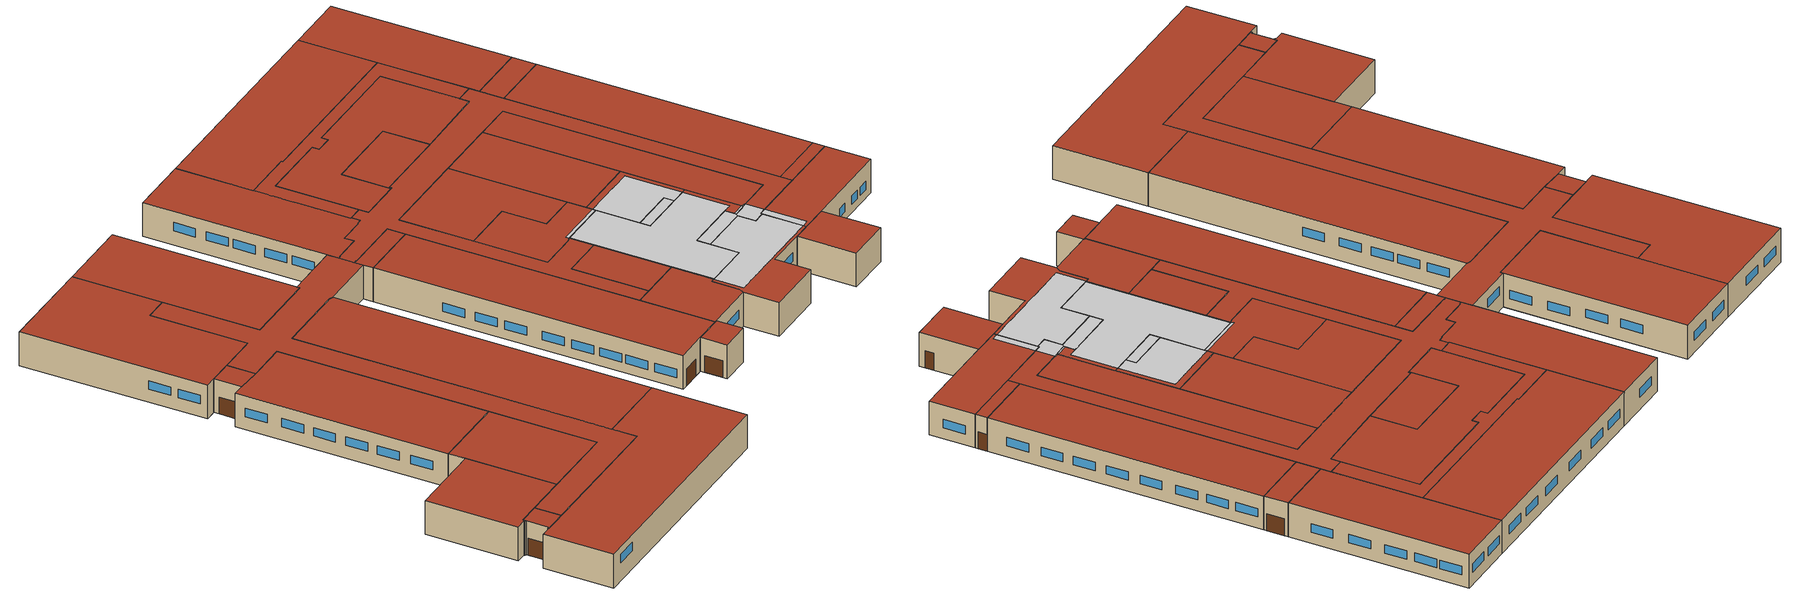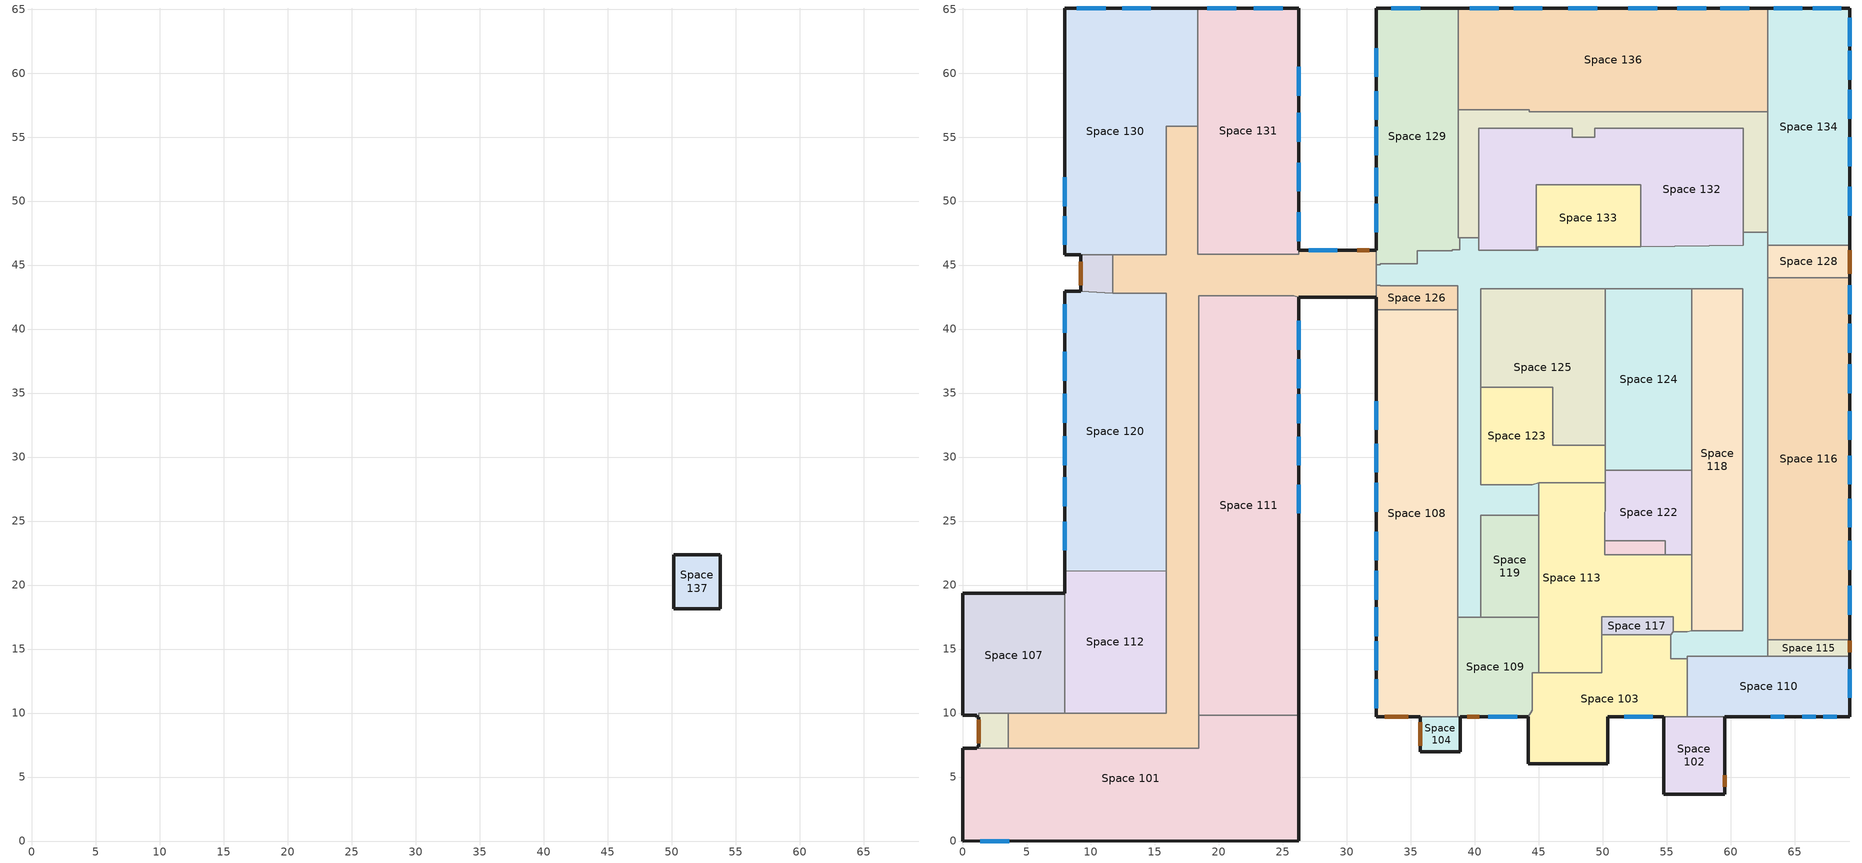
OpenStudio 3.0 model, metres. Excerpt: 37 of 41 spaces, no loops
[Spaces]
Space 137
 floor ground: 53.8,22.38 53.8,18.16 50.17,18.16 50.17,22.38 z0
 wall ground: 50.17,22.38 50.17,18.16 53.8,18.16 53.8,22.38 50.17,22.38 z0:3.66
Space 101
 floor ground: 26.26,9.81 26.26,0 0,0 0,7.23 18.45,7.23 18.45,9.81 z3.66
 wall outside: 1.1,7.23 0,7.23 0,0 26.26,0 26.26,9.81 z3.66:7.32
 wall to Space 105: 3.55,7.23 1.1,7.23 z3.66:7.32
 wall to Space 106: 18.45,9.81 18.45,7.23 3.55,7.23 z3.66:7.32
 wall to Space 111: 26.26,9.81 18.45,9.81 z3.66:7.32
 window: 1.38,0 3.63,0 z5.6:6.51
 roof outside: 26.26,0 26.26,9.81 18.45,9.81 18.45,7.23 0,7.23 0,0 z7.32
Space 102
 floor ground: 59.53,9.72 59.53,3.64 54.79,3.64 54.79,9.72 z3.66
 wall outside: 54.79,9.72 54.79,3.64 59.53,3.64 59.53,9.72 z3.66:7.32
 wall to Space 103: 56.62,9.72 54.79,9.72 z3.66:7.32
 wall to Space 110: 59.53,9.72 56.62,9.72 z3.66:7.32
 door: 59.53,4.22 59.53,5.13 z3.66:5.49
 roof outside: 59.53,3.64 59.53,9.72 54.79,9.72 54.79,3.64 z7.32
Space 103
 floor ground: 55.34,16.12 55.34,14.25 56.62,14.25 56.62,9.72 50.42,9.72 50.42,6.05 44.21,6.05 44.21,9.72 44.51,10.21 44.51,13.15 49.94,13.15 49.94,16.12 z3.66
 wall outside: 44.21,9.72 44.21,6.05 50.42,6.05 50.42,9.72 54.79,9.72 z3.66:7.32
 wall to Space 109: 45.01,13.15 44.51,13.15 44.51,10.21 44.21,9.72 z3.66:7.32
 wall to Space 113: 49.94,16.12 49.94,13.15 45.01,13.15 z3.66:7.32
 wall to Space 117: 55.34,16.12 49.94,16.12 z3.66:7.32
 wall to Space 114: 56.62,14.25 55.34,14.25 55.34,16.12 z3.66:7.32
 wall to Space 110: 56.62,9.72 56.62,14.25 z3.66:7.32
 window: 51.68,9.72 53.93,9.72 z5.1:6.02
 ceiling adiabatic (000_Interior Wall): 44.93,10.08 56.62,10.08 56.62,14.25 55.34,14.25 55.34,16.12 49.94,16.12 49.94,13.15 44.93,13.15 z7.32
 roof outside: 44.21,6.05 50.42,6.05 50.42,9.72 56.62,9.72 56.62,10.08 44.93,10.08 44.93,13.15 44.51,13.15 44.51,10.21 44.21,9.72 z7.32
Space 104
 floor ground: 38.88,9.72 38.88,6.97 35.74,6.97 35.74,9.72 z3.66
 wall outside: 35.74,9.72 35.74,6.97 38.88,6.97 38.88,9.72 z3.66:7.32
 wall to Space 108: 38.68,9.72 35.74,9.72 z3.66:7.32
 wall to Space 109: 38.88,9.72 38.68,9.72 z3.66:7.32
 door: 35.74,9.28 35.74,7.45 z3.66:5.49
 roof outside: 38.88,6.97 38.88,9.72 35.74,9.72 35.74,6.97 z7.32
Space 105
 floor ground: 3.55,10 3.55,7.23 1.1,7.23 1.1,7.38 1.25,7.38 1.25,10 z3.66
 wall outside: 1.25,9.66 1.25,7.38 1.1,7.38 1.1,7.23 z3.66:7.32
 wall to Space 107: 3.55,10 1.25,10 1.25,9.66 z3.66:7.32
 wall to Space 106: 3.55,7.23 3.55,10 z3.66:7.32
 door: 1.25,9.46 1.25,7.63 z3.66:5.49
 roof outside: 3.55,7.23 3.55,10 1.25,10 1.25,7.38 1.1,7.38 1.1,7.23 z7.32
Space 106
 floor ground: 15.9,55.85 18.38,55.85 18.38,45.86 26.26,45.86 26.26,46.18 32.31,46.18 32.31,42.5 26.26,42.5 25.87,42.62 18.45,42.62 18.45,7.23 3.55,7.23 3.55,10 15.9,10 15.9,42.82 11.72,42.82 11.72,45.81 15.9,45.81 z3.66
 wall outside: 32.31,46.18 26.26,46.18 / 26.26,42.5 32.31,42.5 z3.66:7.32
 wall to Space 107: 7.98,10 3.55,10 z3.66:7.32
 wall to Space 112: 15.9,21.09 15.9,10 7.98,10 z3.66:7.32
 wall to Space 120: 11.72,42.82 15.9,42.82 15.9,21.09 z3.66:7.32
 wall to Space 127: 11.72,45.81 11.72,42.82 z3.66:7.32
 wall to Space 130: 18.38,55.85 15.9,55.85 15.9,45.81 11.72,45.81 z3.66:7.32
 wall to Space 131: 26.26,46.18 26.26,45.86 18.38,45.86 18.38,55.85 z3.66:7.32
 wall to Space 129: 32.31,45.01 32.31,46.18 z3.66:7.32
 wall to Space 114: 32.31,43.43 32.31,45.01 z3.66:7.32
 wall to Space 126: 32.31,42.5 32.31,43.43 z3.66:7.32
 wall to Space 111: 18.45,9.81 18.45,42.62 25.87,42.62 26.26,42.5 z3.66:7.32
 window: 29.28,46.18 27.03,46.18 z5.39:6.3
 door: 31.76,46.18 30.84,46.18 z3.66:5.49
 roof outside: 18.45,7.23 18.45,42.62 25.87,42.62 26.26,42.5 32.31,42.5 32.31,46.18 26.26,46.18 26.26,45.86 18.38,45.86 18.38,55.85 15.9,55.85 15.9,45.81 11.72,45.81 11.72,42.82 15.9,42.82 15.9,10 3.55,10 3.55,7.23 z7.32
Space 107
 floor ground: 0,19.35 7.98,19.35 7.98,10 1.25,10 1.25,9.66 1.1,9.66 1.1,9.81 0,9.81 z3.66
 wall outside: 7.98,19.35 0,19.35 0,9.81 1.1,9.81 1.1,9.66 1.25,9.66 z3.66:7.32
 wall to Space 112: 7.98,10 7.98,19.35 z3.66:7.32
 roof outside: 1.25,9.66 1.25,10 7.98,10 7.98,19.35 0,19.35 0,9.81 1.1,9.81 1.1,9.66 z7.32
Space 108
 floor ground: 38.68,41.49 38.68,9.72 32.31,9.72 32.31,41.49 z3.66
 wall outside: 32.31,41.49 32.31,9.72 35.74,9.72 z3.66:7.32
 wall to Space 126: 38.68,41.49 32.31,41.49 z3.66:7.32
 wall to Space 114: 38.68,17.49 38.68,41.49 z3.66:7.32
 wall to Space 109: 38.68,9.72 38.68,17.49 z3.66:7.32
 window: 32.31,34.37 32.31,32.12 / 32.31,21.12 32.31,18.87 / 32.31,18.26 32.31,16.01 / 32.31,31.05 32.31,28.8 / 32.31,12.63 32.31,10.39 / 32.31,27.98 32.31,25.74 / 32.31,24.18 32.31,21.93 / 32.31,15.6 32.31,13.35 z4.73:5.64
 door: 32.99,9.72 34.81,9.72 z3.66:5.49
 roof outside: 38.68,9.72 38.68,41.49 32.31,41.49 32.31,9.72 z7.32
Space 109
 floor ground: 45.01,17.49 45.01,13.15 44.51,13.15 44.51,10.21 44.21,9.72 38.68,9.72 38.68,17.49 z3.66
 wall outside: 38.88,9.72 44.21,9.72 z3.66:7.32
 wall to Space 114: 40.48,17.49 38.68,17.49 z3.66:7.32
 wall to Space 119: 45.01,17.49 40.48,17.49 z3.66:7.32
 wall to Space 113: 45.01,13.15 45.01,17.49 z3.66:7.32
 window: 41.07,9.72 43.31,9.72 z4.99:5.9
 door: 39.44,9.72 40.36,9.72 z3.66:5.49
 ceiling adiabatic (000_Interior Wall): 45.01,13.15 45.01,17.49 44.93,17.49 44.93,13.15 z7.32
 roof outside: 44.21,9.72 44.51,10.21 44.51,13.15 44.93,13.15 44.93,17.49 38.68,17.49 38.68,9.72 z7.32
Space 110
 floor ground: 69.32,14.43 69.32,9.72 56.62,9.72 56.62,14.43 z3.66
 wall outside: 59.53,9.72 69.32,9.72 69.32,14.43 z3.66:7.32
 wall to Space 114: 62.91,14.43 56.62,14.43 56.62,14.25 z3.66:7.32
 wall to Space 115: 69.32,14.43 62.91,14.43 z3.66:7.32
 window: 69.32,11.18 69.32,13.43 z4.86:5.78; 65.58,9.72 66.64,9.72 / 63.13,9.72 64.19,9.72 / 67.25,9.72 68.31,9.72 z4.55:5.47
 ceiling adiabatic (000_Interior Wall): 57.38,10.08 57.38,14.43 56.62,14.43 56.62,10.08 z7.32
 roof outside: 69.32,9.72 69.32,14.43 57.38,14.43 57.38,10.08 56.62,10.08 56.62,9.72 z7.32
Space 111
 floor ground: 25.87,42.62 26.26,42.5 26.26,9.81 18.45,9.81 18.45,42.62 z3.66
 wall outside: 26.26,9.81 26.26,42.5 z3.66:7.32
 window: 26.26,32.66 26.26,34.91 / 26.26,25.6 26.26,27.85 / 26.26,38.4 26.26,40.65 / 26.26,35.38 26.26,37.63 / 26.26,29.35 26.26,31.6 z5.22:6.14
 roof outside: 26.26,9.81 26.26,42.5 25.87,42.62 18.45,42.62 18.45,9.81 z7.32
Space 112
 floor ground: 7.98,21.11 15.9,21.09 15.9,10 7.98,10 z3.66
 wall outside: 7.98,21.11 7.98,19.35 z3.66:7.32
 wall to Space 120: 15.9,21.09 7.98,21.11 z3.66:7.32
 roof outside: 15.9,10 15.9,21.09 7.98,21.11 7.98,10 z7.32
Space 113
 floor ground: 50.2,27.98 50.17,23.45 50.17,18.16 53.8,18.16 53.8,22.38 56.99,22.38 56.99,16.42 56.62,16.34 55.53,16.34 55.53,17.52 49.94,17.52 49.94,13.15 45.01,13.15 45.01,27.98 z3.66
 floor to Space 137: 53.8,22.38 53.8,18.16 50.17,18.16 50.17,22.38 z3.66
 wall to Space 121: 54.91,22.38 50.17,22.38 50.17,23.45 z3.66:7.32
 wall to Space 122: 56.99,22.38 54.91,22.38 / 50.17,23.45 50.2,27.98 z3.66:7.32
 wall to Space 118: 56.99,16.42 56.99,22.38 z3.66:7.32
 wall to Space 114: 55.53,16.34 56.62,16.34 56.99,16.42 / 45.01,27.98 45.01,25.46 z3.66:7.32
 wall to Space 117: 49.94,16.12 49.94,17.52 55.53,17.52 55.53,16.34 z3.66:7.32
 wall to Space 119: 45.01,25.46 45.01,17.49 z3.66:7.32
 wall to Space 123: 50.2,27.98 45.01,27.98 z3.66:7.32
 ceiling adiabatic (000_Interior Wall): 49.94,13.15 49.94,17.52 56.49,17.52 56.49,22.38 50.17,22.38 50.17,23.45 50.2,27.98 45.01,27.98 45.01,13.15 z7.32; 56.62,16.34 56.99,16.42 56.99,16.52 55.53,16.52 55.53,16.34 z7.32
 roof outside: 56.99,16.52 56.99,22.38 56.49,22.38 56.49,17.52 55.53,17.52 55.53,16.52 z7.32
Space 114
 floor ground: 60.99,47.57 62.91,47.57 62.91,14.43 56.62,14.43 56.62,14.25 55.34,14.25 55.34,16.12 55.53,16.34 56.62,16.34 56.99,16.42 60.97,16.42 60.97,43.13 40.48,43.13 40.48,27.86 44.51,27.86 45.01,27.98 45.01,25.46 40.48,25.46 40.48,17.49 38.68,17.49 38.68,43.37 32.61,43.37 32.61,43.43 32.31,43.43 32.31,45.01 32.64,45.01 32.64,45.09 35.53,45.09 35.53,46.11 38.26,46.11 38.26,46.18 38.83,46.19 38.83,47.13 40.34,47.13 40.34,46.14 44.93,46.14 44.93,46.41 52.97,46.41 60.99,46.54 z3.66
 wall to Space 132: 60.99,47.57 60.99,46.54 52.97,46.41 / 44.8,46.14 40.34,46.14 40.34,47.13 z3.66:7.32
 wall to Space 135: 62.91,47.57 60.99,47.57 / 40.34,47.13 38.83,47.13 z3.66:7.32
 wall to Space 134: 62.91,46.53 62.91,47.57 z3.66:7.32
 wall to Space 128: 62.91,44.02 62.91,46.53 z3.66:7.32
 wall to Space 116: 62.91,15.71 62.91,44.02 z3.66:7.32
 wall to Space 115: 62.91,14.43 62.91,15.71 z3.66:7.32
 wall to Space 117: 55.53,16.34 55.34,16.12 z3.66:7.32
 wall to Space 118: 56.99,43.13 60.97,43.13 60.97,16.42 56.99,16.42 z3.66:7.32
 wall to Space 124: 50.2,43.13 56.99,43.13 z3.66:7.32
 wall to Space 125: 40.48,35.47 40.48,43.13 50.2,43.13 z3.66:7.32
 wall to Space 123: 45.01,27.98 44.51,27.86 40.48,27.86 40.48,35.47 z3.66:7.32
 wall to Space 119: 40.48,17.49 40.48,25.46 45.01,25.46 z3.66:7.32
 wall to Space 126: 32.31,43.43 32.61,43.43 32.61,43.37 38.68,43.37 38.68,41.49 z3.66:7.32
 wall to Space 129: 38.83,47.13 38.83,46.19 38.26,46.18 38.26,46.11 35.53,46.11 35.53,45.09 32.64,45.09 32.64,45.01 32.31,45.01 z3.66:7.32
 wall to Space 133: 52.97,46.41 44.93,46.41 44.93,46.14 44.8,46.14 z3.66:7.32
 ceiling adiabatic (000_Interior Wall): 56.62,14.25 56.62,14.43 57.38,14.43 57.38,16.42 56.99,16.42 56.62,16.34 55.53,16.34 55.34,16.12 55.34,14.25 z7.32
 roof outside: 62.91,14.43 62.91,47.57 60.99,47.57 60.99,46.54 52.97,46.41 44.93,46.41 44.93,46.14 40.34,46.14 40.34,47.13 38.83,47.13 38.83,46.19 38.26,46.18 38.26,46.11 35.53,46.11 35.53,45.09 32.64,45.09 32.64,45.01 32.31,45.01 32.31,43.43 32.61,43.43 32.61,43.37 38.68,43.37 38.68,17.49 40.48,17.49 40.48,25.46 44.93,25.46 44.93,27.96 44.51,27.86 40.48,27.86 40.48,43.13 60.97,43.13 60.97,16.42 57.38,16.42 57.38,14.43 z7.32; 45.01,25.46 45.01,27.98 44.93,27.96 44.93,25.46 z7.32
Space 115
 floor ground: 69.32,15.71 69.32,14.43 62.91,14.43 62.91,15.71 z3.66
 wall outside: 69.32,14.43 69.32,15.71 z3.66:7.32
 wall to Space 116: 69.32,15.71 62.91,15.71 z3.66:7.32
 door: 69.32,14.75 69.32,15.66 z3.66:5.49
 roof outside: 69.32,14.43 69.32,15.71 62.91,15.71 62.91,14.43 z7.32
Space 116
 floor ground: 69.32,44.02 69.32,15.71 62.91,15.71 62.91,44.02 z3.66
 wall outside: 69.32,15.71 69.32,44.02 z3.66:7.32
 wall to Space 128: 69.32,44.02 62.91,44.02 z3.66:7.32
 window: 69.32,34.99 69.32,37.24 / 69.32,27.87 69.32,30.12 / 69.32,17.68 69.32,19.93 / 69.32,24.5 69.32,26.75 / 69.32,38.16 69.32,40.41 / 69.32,21.2 69.32,23.45 / 69.32,41.17 69.32,43.42 / 69.32,31.34 69.32,33.59 z4.86:5.78
 roof outside: 69.32,15.71 69.32,44.02 62.91,44.02 62.91,15.71 z7.32
Space 117
 floor ground: 55.53,17.52 55.53,16.34 55.34,16.12 49.94,16.12 49.94,17.52 z3.66
 ceiling adiabatic (000_Interior Wall): 55.34,16.12 55.53,16.34 55.53,17.52 49.94,17.52 49.94,16.12 z7.32
Space 118
 floor ground: 60.97,43.13 60.97,16.42 56.99,16.42 56.99,43.13 z3.66
 wall to Space 122: 56.99,28.98 56.99,22.38 z3.66:7.32
 wall to Space 124: 56.99,43.13 56.99,28.98 z3.66:7.32
 roof outside: 60.97,16.42 60.97,43.13 56.99,43.13 56.99,16.52 57.38,16.52 57.38,16.42 z7.32
Space 119
 floor ground: 45.01,25.46 45.01,17.49 40.48,17.49 40.48,25.46 z3.66
 ceiling adiabatic (000_Interior Wall): 45.01,17.49 45.01,25.46 44.93,25.46 44.93,17.49 z7.32
 roof outside: 44.93,17.49 44.93,25.46 40.48,25.46 40.48,17.49 z7.32
Space 120
 floor ground: 9.21,42.96 11.72,42.82 15.9,42.82 15.9,21.09 7.98,21.11 7.98,42.96 z3.66
 wall outside: 9.21,42.96 7.98,42.96 7.98,21.11 z3.66:7.32
 wall to Space 127: 11.72,42.82 9.21,42.96 z3.66:7.32
 window: 7.98,38.22 7.98,35.97 / 7.98,41.95 7.98,39.7 / 7.98,24.96 7.98,22.71 / 7.98,28.41 7.98,26.16 / 7.98,34.95 7.98,32.7 / 7.98,31.63 7.98,29.38 z5.07:5.99
 roof outside: 15.9,21.09 15.9,42.82 11.72,42.82 9.21,42.96 7.98,42.96 7.98,21.11 z7.32
Space 121
 floor ground: 54.91,23.45 54.91,22.38 50.17,22.38 50.17,23.45 z3.66
 wall to Space 122: 54.91,22.38 54.91,23.45 50.17,23.45 z3.66:7.32
 ceiling adiabatic (000_Interior Wall): 54.91,22.38 54.91,23.45 50.17,23.45 50.17,22.38 z7.32
Space 122
 floor ground: 56.99,28.98 56.99,22.38 54.91,22.38 54.91,23.45 50.17,23.45 50.2,27.98 50.2,28.98 z3.66
 wall to Space 123: 50.2,28.98 50.2,28.58 50.2,27.98 z3.66:7.32
 wall to Space 124: 56.99,28.98 50.2,28.98 z3.66:7.32
 ceiling adiabatic (000_Interior Wall): 56.49,22.38 56.49,28.29 50.2,28.29 50.2,27.98 50.17,23.45 54.91,23.45 54.91,22.38 z7.32
 roof outside: 56.99,22.38 56.99,28.98 50.2,28.98 50.2,28.29 56.49,28.29 56.49,22.38 z7.32
Space 123
 floor ground: 46.12,35.47 46.12,30.91 50.2,30.91 50.2,27.98 45.01,27.98 44.51,27.86 40.48,27.86 40.48,35.47 z3.66
 wall to Space 124: 50.2,28.98 50.2,30.91 z3.66:7.32
 wall to Space 125: 50.2,30.91 46.12,30.91 46.12,35.47 40.48,35.47 z3.66:7.32
 ceiling adiabatic (000_Interior Wall): 44.93,27.96 45.01,27.98 50.2,27.98 50.2,28.29 44.93,28.29 z7.32
 roof outside: 44.51,27.86 44.93,27.96 44.93,28.29 50.2,28.29 50.2,30.91 46.12,30.91 46.12,35.47 40.48,35.47 40.48,27.86 z7.32
Space 124
 floor ground: 56.99,43.13 56.99,28.98 50.2,28.98 50.2,43.13 z3.66
 wall to Space 125: 50.2,43.13 50.2,30.91 z3.66:7.32
 roof outside: 50.2,28.98 56.99,28.98 56.99,43.13 50.2,43.13 z7.32
Space 125
 floor ground: 50.2,43.13 50.2,30.91 46.12,30.91 46.12,35.47 40.48,35.47 40.48,43.13 z3.66
 roof outside: 50.2,30.91 50.2,43.13 40.48,43.13 40.48,35.47 46.12,35.47 46.12,30.91 z7.32
Space 126
 floor ground: 32.61,43.43 32.61,43.37 38.68,43.37 38.68,41.49 32.31,41.49 32.31,43.43 z3.66
 wall outside: 32.31,42.5 32.31,41.49 z3.66:7.32
 roof outside: 38.68,41.49 38.68,43.37 32.61,43.37 32.61,43.43 32.31,43.43 32.31,41.49 z7.32
Space 127
 floor ground: 9.21,45.81 11.72,45.81 11.72,42.82 9.21,42.96 z3.66
 wall outside: 9.21,45.81 9.21,42.96 z3.66:7.32
 wall to Space 130: 11.72,45.81 9.21,45.81 z3.66:7.32
 door: 9.21,45.25 9.21,43.43 z3.66:5.49
 roof outside: 11.72,42.82 11.72,45.81 9.21,45.81 9.21,42.96 z7.32
Space 128
 floor ground: 69.32,46.53 69.32,44.02 62.91,44.02 62.91,46.53 z3.66
 wall outside: 69.32,44.02 69.32,46.53 z3.66:7.32
 wall to Space 134: 69.32,46.53 62.91,46.53 z3.66:7.32
 door: 69.32,44.32 69.32,46.15 z3.66:5.49
 roof outside: 69.32,44.02 69.32,46.53 62.91,46.53 62.91,44.02 z7.32
Space 129
 floor ground: 38.74,65.09 38.74,47.13 38.83,47.13 38.83,46.19 38.26,46.18 38.26,46.11 35.53,46.11 35.53,45.09 32.64,45.09 32.64,45.01 32.31,45.01 32.31,65.09 z3.66
 wall outside: 38.74,65.09 32.31,65.09 32.31,46.18 z3.66:7.32
 wall to Space 136: 38.74,57.13 38.74,65.09 z3.66:7.32
 wall to Space 135: 38.83,47.13 38.74,47.13 38.74,57.13 z3.66:7.32
 window: 35.75,65.09 33.5,65.09 z5:5.91; 32.31,52.61 32.31,50.36 / 32.31,61.96 32.31,59.71 / 32.31,49.8 32.31,47.55 / 32.31,55.81 32.31,53.56 / 32.31,58.59 32.31,56.35 z5.2:6.11
 roof outside: 32.64,45.01 32.64,45.09 35.53,45.09 35.53,46.11 38.26,46.11 38.26,46.18 38.83,46.19 38.83,47.13 38.74,47.13 38.74,65.09 32.31,65.09 32.31,45.01 z7.32
Space 130
 floor ground: 18.38,65.09 18.38,55.85 15.9,55.85 15.9,45.81 7.98,45.81 7.98,65.09 z3.66
 wall outside: 18.38,65.09 7.98,65.09 7.98,45.81 9.21,45.81 z3.66:7.32
 wall to Space 131: 18.38,55.85 18.38,65.09 z3.66:7.32
 window: 7.98,48.82 7.98,46.57 / 7.98,51.85 7.98,49.6 z5.07:5.99; 11.16,65.09 8.92,65.09 / 14.7,65.09 12.45,65.09 z5:5.91
 roof outside: 15.9,45.81 15.9,55.85 18.38,55.85 18.38,65.09 7.98,65.09 7.98,45.81 z7.32
Space 131
 floor ground: 26.26,65.09 26.26,45.86 18.38,45.86 18.38,65.09 z3.66
 wall outside: 26.26,46.18 26.26,65.09 18.38,65.09 z3.66:7.32
 window: 21.37,65.09 19.12,65.09 / 25.01,65.09 22.76,65.09 z5:5.91; 26.26,58.24 26.26,60.49 / 26.26,54.65 26.26,56.9 z5.06:5.97; 26.26,46.86 26.26,49.11 / 26.26,50.76 26.26,53.01 z4.75:5.66
 roof outside: 26.26,45.86 26.26,65.09 18.38,65.09 18.38,45.86 z7.32
Space 132
 floor ground: 40.34,55.71 47.61,55.71 47.61,54.98 49.4,54.98 49.4,55.71 60.99,55.71 60.99,46.54 52.97,46.41 52.97,51.26 44.8,51.26 44.8,46.14 40.34,46.14 z3.66
 wall to Space 133: 44.8,46.14 44.8,51.26 52.97,51.26 52.97,46.41 z3.66:7.32
 wall to Space 135: 60.99,47.57 60.99,55.71 49.4,55.71 49.4,54.98 47.61,54.98 47.61,55.71 40.34,55.71 40.34,47.13 z3.66:7.32
 roof outside: 44.8,46.14 44.8,51.26 52.97,51.26 52.97,46.41 60.99,46.54 60.99,55.71 49.4,55.71 49.4,54.98 47.61,54.98 47.61,55.71 40.34,55.71 40.34,46.14 z7.32
Space 133
 floor ground: 44.8,51.26 52.97,51.26 52.97,46.41 44.93,46.41 44.93,46.14 44.8,46.14 z3.66
 roof outside: 44.93,46.14 44.93,46.41 52.97,46.41 52.97,51.26 44.8,51.26 44.8,46.14 z7.32
Space 134
 floor ground: 69.32,65.09 69.32,46.53 62.91,46.53 62.91,65.09 z3.66
 wall outside: 69.32,46.53 69.32,65.09 62.91,65.09 z3.66:7.32
 wall to Space 135: 62.91,56.97 62.91,47.57 z3.66:7.32
 wall to Space 136: 62.91,65.09 62.91,56.97 z3.66:7.32
 window: 68.66,65.09 66.41,65.09 / 65.6,65.09 63.35,65.09 z5:5.91; 69.32,59.49 69.32,61.74 / 69.32,48.87 69.32,51.12 / 69.32,56.45 69.32,58.7 / 69.32,52.74 69.32,54.99 / 69.32,62.08 69.32,64.33 z4.86:5.78
 roof outside: 69.32,46.53 69.32,65.09 62.91,65.09 62.91,46.53 z7.32
Space 135
 floor ground: 44.27,57.13 44.27,56.97 62.91,56.97 62.91,47.57 60.99,47.57 60.99,55.71 49.4,55.71 49.4,54.98 47.61,54.98 47.61,55.71 40.34,55.71 40.34,47.13 38.74,47.13 38.74,57.13 z3.66
 wall to Space 136: 62.91,56.97 44.27,56.97 44.27,57.13 38.74,57.13 z3.66:7.32
 roof outside: 40.34,47.13 40.34,55.71 47.61,55.71 47.61,54.98 49.4,54.98 49.4,55.71 60.99,55.71 60.99,47.57 62.91,47.57 62.91,56.97 44.27,56.97 44.27,57.13 38.74,57.13 38.74,47.13 z7.32
Space 136
 floor ground: 38.74,65.09 62.91,65.09 62.91,56.97 44.27,56.97 44.27,57.13 38.74,57.13 z3.66
 wall outside: 62.91,65.09 38.74,65.09 z3.66:7.32
 window: 61.46,65.09 59.21,65.09 / 45.3,65.09 43.05,65.09 / 54.26,65.09 52.01,65.09 / 58.09,65.09 55.84,65.09 / 41.88,65.09 39.63,65.09 / 49.57,65.09 47.32,65.09 z5:5.91
 roof outside: 62.91,56.97 62.91,65.09 38.74,65.09 38.74,57.13 44.27,57.13 44.27,56.97 z7.32
[Site]
Edmonton Intl AP: Latitude {deg}=53.32; Longitude {deg}=-113.58; Time Zone {hr}=-7; Elevation {m}=723
[Building]
Training Building_2005-2014: North Axis {deg}=60; Default Construction Set=-modified; Standards Number of Stories=2; Standards Number of Above Ground Stories=1
[ClimateZones]
Climate Zone Institution Name 1=ASHRAE; Climate Zone Document Name 1=ANSI/ASHRAE Standard 169; Climate Zone Document Year 1=2006; Climate Zone Institution Name 2=CEC; Climate Zone Document Name 2=California Climate Zone Descriptions; Climate Zone Document Year 2=1995
[SizingPeriod:DesignDay] Barometric Pressure {Pa}=92936; Wind Direction {deg}=180; Sky Clearness=0; Rain Indicator=0; Snow Indicator=0; Day of Month=21; Daylight Saving Time Indicator=0; Dry-Bulb Temperature Range Modifier Type=DefaultMultipliers
Name | Maximum Dry-Bulb Temperature {C} | Daily Dry-Bulb Temperature Range {deltaC} | Humidity Indicating Conditions at Maximum Dry-Bulb | Wind Speed {m/s} | Month | Day Type | Humidity Indicating Type | Solar Model Indicator | ASHRAE Taub | ASHRAE Taud
Edmonton Stony Plain Ann Clg .4% Condns DB=>MWB | 27.5 | 12 | 17.6 | 3.8 | 7 | SummerDesignDay | Wetbulb | ASHRAETau | 0.353 | 2.369
Edmonton Stony Plain Ann Hum_n 99.6% Condns DP=>MCDB | -32.4 | 0 | -37.7 | 1.9 | 1 | WinterDesignDay | Dewpoint | ASHRAEClearSky
Edmonton Stony Plain Ann Htg 99.6% Condns DB | -32.5 | 0 | -32.5 | 1.9 | 1 | WinterDesignDay | Wetbulb | ASHRAEClearSky
Edmonton Stony Plain Ann Htg Wind 99.6% Condns WS=>MCDB | -5.8 | 0 | -5.8 | 11.6 | 1 | WinterDesignDay | Wetbulb | ASHRAEClearSky
Edmonton Stony Plain Ann Clg .4% Condns DP=>MDB | 22.6 | 12 | 16.5 | 3.8 | 7 | SummerDesignDay | Dewpoint | ASHRAETau | 0.353 | 2.369
Edmonton Stony Plain Ann Clg .4% Condns Enth=>MDB | 25.6 | 12 | 57100 | 3.8 | 7 | SummerDesignDay | Enthalpy | ASHRAETau | 0.353 | 2.369
Edmonton Stony Plain Ann Clg .4% Condns WB=>MDB | 25.3 | 12 | 19 | 3.8 | 7 | SummerDesignDay | Wetbulb | ASHRAETau | 0.353 | 2.369
[Construction]
000_ExtSlabCarpet_4in_ClimateZone 1-8; 000_ExtSlabCarpet_4in_ClimateZone 1-8 1: MAT-CC05 4 HW CONCRETE, CP02 CARPET PAD
000_Exterior Window: 000_Clear 3mm, 000_Air 13mm, 000_Clear 3mm
000_Interior Ceiling: 000_M11 100mm lightweight concrete, 000_F05 Ceiling air space resistance, 000_F16 Acoustic tile
000_Interior Door; 000_Interior Partition: 000_G05 25mm wood
000_Interior Floor: 000_F16 Acoustic tile, 000_F05 Ceiling air space resistance, 000_M11 100mm lightweight concrete
000_Interior Wall: 000_G01a 19mm gypsum board, 000_F04 Wall air space resistance, 000_G01a 19mm gypsum board
000_Interior Window: 000_Clear 3mm
Vintage 2 Door R4: Vintage 2 Door mtl R4
Vintage 2 Roof R18: Vintage 2 Roof mtl R18
Vintage 2 Wall R20: Vintage 2 Wall mtl R20
V2-Window-USI3.17: V2-Fenestration
Vintage 2 Foundation Wall R10: Vintage 2 Foundation Wall mtl R10
000_Interior Window 1: 000_Clear 3mm 2
000_Exterior Window 1: 000_Clear 3mm 2, 000_Air 13mm, 000_Clear 3mm 2
Customized construction 000_ExtSlabCarpet_4in_ClimateZone 1-8 to conductance of 0.21838829438742086: MAT-CC05 4 HW CONCRETE 1, CP02 CARPET PAD 1
Customized construction Vintage 1 Concrete Wall RSI 2.11 to conductance of 0.18925056775170326: MNECB Ref Brick 100mm 1, MNECB Ref Airspace 25mm 1, 000 G05 25mm wood 2, Mass NonRes Wall Insulation-2.89 1, 000_G01a 19mm gypsum board 1
Customized construction Vintage 1 Ref Deck Roof RSI 3.52 to conductance of 0.21838829438742086: MNECB Ref Gravel 50mm 1, MNECB Built-up Roof 9.5mm 1, MNECB Ref Polystyrene 46mm 1, 000_F08 Metal surface 1, 000 G05 25mm wood 3
Customized construction MNECB Ref Underground Floor 6.136 to conductance of 0.5678591709256104: MNECB Ref Polystyrene 25mm 1, MNECB Ref concrete 100mm 2
Customized construction MNECB Ref Underground Wall 9.659 to conductance of 0.5678591709256104: MNECB Ref Polystyrene 44mm 1, MNECB Ref concrete 100mm 3
Customized construction 000_ExtSlabCarpet_4in_ClimateZone 1-8 to conductance of 0.5678591709256104: MAT-CC05 4 HW CONCRETE 2, CP02 CARPET PAD 2
Customized Fenestration: cond=0.315 tvis=0.210 tsol=0.500: Customized Fenestration:: cond=0.315 tvis=0.210 tsol=0.500
Customized construction 000_Exterior Door to conductance of 1.4204545454545456: 000_F08 Metal surface 2, 000_I01 25mm insulation board 1
Customized construction 000_Exterior Door 1 to conductance of 0.5678591709256104: 000_F08 Metal surface 3, 000_I01 25mm insulation board 2
Customized Fenestration: cond=0.280 tvis=0.210 tsol=0.500: Customized Fenestration:: cond=0.280 tvis=0.210 tsol=0.500
[DefaultConstructionSet] Interior Partition Construction=000_Interior Partition
Name | Default Exterior Surface Constructions | Default Interior Surface Constructions | Default Ground Contact Surface Constructions | Default Exterior SubSurface Constructions | Default Interior SubSurface Constructions
V2-Baseline | ASHRAE_189.1-2009_ClimateZone 4-5 (mdoff)_Exterior_DefSurfCons 1 | ASHRAE_189.1-2009_ClimateZone 4-5 (mdoff)_Exterior_DefSurfCons 2 | ASHRAE_189.1-2009_ClimateZone 4-5 (mdoff)_Exterior_DefSurfCons | ASHRAE_189.1-2009_ClimateZone 4-5 (mdoff)_Exterior_DefSubCons 1 | ASHRAE_189.1-2009_ClimateZone 4-5 (mdoff)_Exterior_DefSubCons
-modified | -modified | 000_Interior_DefSurfCons 12 | -modified 1 | -modified | 000_Interior_DefSubCons 12
[DefaultSubSurfaceConstructions]
Name | Door Construction | Glass Door Construction | Skylight Construction | Tubular Daylight Dome Construction | Tubular Daylight Diffuser Construction | Fixed Window Construction | Operable Window Construction | Overhead Door Construction
ASHRAE_189.1-2009_ClimateZone 4-5 (mdoff)_Exterior_DefSubCons | 000_Interior Door | 000_Exterior Window | 000_Exterior Window | 000_Interior Window | 000_Interior Window
ASHRAE_189.1-2009_ClimateZone 4-5 (mdoff)_Exterior_DefSubCons 1 | Vintage 2 Door R4 | V2-Window-USI3.17 | V2-Window-USI3.17 |  |  | V2-Window-USI3.17 | V2-Window-USI3.17 | Vintage 2 Door R4
000_Interior_DefSubCons 12 | 000_Interior Door | 000_Exterior Window 1 | 000_Exterior Window 1 | 000_Interior Window 1 | 000_Interior Window 1 | 000_Interior Window 1 | 000_Interior Window 1
-modified | Customized construction 000_Exterior Door to conductance of 1.4204545454545456 | Customized Fenestration: cond=0.315 tvis=0.210 tsol=0.500 | Customized Fenestration: cond=0.280 tvis=0.210 tsol=0.500 | Customized Fenestration: cond=0.280 tvis=0.210 tsol=0.500 | Customized Fenestration: cond=0.280 tvis=0.210 tsol=0.500 | Customized Fenestration: cond=0.315 tvis=0.210 tsol=0.500 | Customized Fenestration: cond=0.315 tvis=0.210 tsol=0.500 | Customized construction 000_Exterior Door 1 to conductance of 0.5678591709256104
[DefaultSurfaceConstructions]
Name | Floor Construction | Wall Construction | Roof Ceiling Construction
ASHRAE_189.1-2009_ClimateZone 4-5 (mdoff)_Exterior_DefSurfCons | 000_ExtSlabCarpet_4in_ClimateZone 1-8 | Vintage 2 Foundation Wall R10 | Vintage 2 Foundation Wall R10
ASHRAE_189.1-2009_ClimateZone 4-5 (mdoff)_Exterior_DefSurfCons 1 | 000_ExtSlabCarpet_4in_ClimateZone 1-8 1 | Vintage 2 Wall R20 | Vintage 2 Roof R18
ASHRAE_189.1-2009_ClimateZone 4-5 (mdoff)_Exterior_DefSurfCons 2; 000_Interior_DefSurfCons 12 | 000_Interior Floor | 000_Interior Wall | 000_Interior Ceiling
-modified | Customized construction 000_ExtSlabCarpet_4in_ClimateZone 1-8 to conductance of 0.21838829438742086 | Customized construction Vintage 1 Concrete Wall RSI 2.11 to conductance of 0.18925056775170326 | Customized construction Vintage 1 Ref Deck Roof RSI 3.52 to conductance of 0.21838829438742086
-modified 1 | Customized construction MNECB Ref Underground Floor 6.136 to conductance of 0.5678591709256104 | Customized construction MNECB Ref Underground Wall 9.659 to conductance of 0.5678591709256104 | Customized construction 000_ExtSlabCarpet_4in_ClimateZone 1-8 to conductance of 0.5678591709256104
[Material]
Name | Roughness | Thickness {m} | Conductivity {W/m-K} | Density {kg/m3} | Specific Heat {J/kg-K} | Thermal Absorptance | Solar Absorptance | Visible Absorptance
000_F16 Acoustic tile | MediumSmooth | 0.0191 | 0.06 | 368 | 590
000_G01a 19mm gypsum board; 000_G01a 19mm gypsum board 1 | MediumSmooth | 0.019 | 0.16 | 800 | 1090
000_G05 25mm wood; 000 G05 25mm wood 2; 000 G05 25mm wood 3 | MediumSmooth | 0.0254 | 0.15 | 608 | 1630
000_M11 100mm lightweight concrete | MediumRough | 0.1016 | 0.53 | 1280 | 840
MAT-CC05 4 HW CONCRETE; MAT-CC05 4 HW CONCRETE 1; MAT-CC05 4 HW CONCRETE 2 | Rough | 0.1016 | 1.311 | 2240 | 836.8 | 0.9 | 0.7 | 0.7
Vintage 2 Door mtl R4 | MediumRough | 0.03169 | 0.045 | 265.1 | 836.8
Vintage 2 Roof mtl R18 | MediumRough | 0.14265 | 0.045 | 265 | 836.8
Vintage 2 Wall mtl R20 | MediumRough | 0.1584 | 0.045 | 265 | 836.8
Vintage 2 Foundation Wall mtl R10 | MediumRough | 0.0792 | 0.045 | 265 | 836.8
MNECB Ref Brick 100mm 1 | MediumRough | 0.1016 | 1.311 | 2082.332 | 795.312
Mass NonRes Wall Insulation-2.89 1 | MediumRough | 0.232589 | 0.049 | 265 | 836.8 | 0.9 | 0.7 | 0.7
MNECB Ref Gravel 50mm 1 | VeryRough | 0.0508 | 1.80282 | 1601.794 | 837.17 | 0.9 | 0.7 | 0.7
MNECB Built-up Roof 9.5mm 1 | VeryRough | 0.0095 | 0.1634 | 1121.29 | 1465.048 | 0.9 | 0.7 | 0.7
MNECB Ref Polystyrene 46mm 1 | MediumRough | 0.124728 | 0.02885 | 28.832 | 1213.897
000_F08 Metal surface 1; 000_F08 Metal surface 2; 000_F08 Metal surface 3 | Smooth | 0.0008 | 45.28 | 7824 | 500
MNECB Ref Polystyrene 25mm 1; MNECB Ref Polystyrene 44mm 1 | MediumRough | 0.049179 | 0.02885 | 28.832 | 1213.897
MNECB Ref concrete 100mm 2; MNECB Ref concrete 100mm 3 | MediumRough | 0.1016 | 1.80282 | 2242.512 | 837.17
000_I01 25mm insulation board 1 | MediumRough | 0.0211195 | 0.03 | 43 | 1210
000_I01 25mm insulation board 2 | MediumRough | 0.0528295 | 0.03 | 43 | 1210
[Material:AirGap]
Name | Thermal Resistance
000_F04 Wall air space resistance | 0.15
000_F05 Ceiling air space resistance | 0.18
MNECB Ref Airspace 25mm 1 | 0.1717
[Material:NoMass] Roughness=VeryRough; Thermal Absorptance=0.9; Solar Absorptance=0.7; Visible Absorptance=0.8
Name | Thermal Resistance
CP02 CARPET PAD | 0.2165
CP02 CARPET PAD 1 | 4.5015
CP02 CARPET PAD 2 | 1.6835
[WindowMaterial:Gas]
000_Air 13mm: Gas Type=Air; Thickness=0.0127
[WindowMaterial:Glazing] Optical Data Type=SpectralAverage; Front Side Visible Reflectance at Normal Incidence=0.081; Back Side Visible Reflectance at Normal Incidence=0.081; Infrared Transmittance at Normal Incidence=0; Front Side Infrared Hemispherical Emissivity=0.84; Back Side Infrared Hemispherical Emissivity=0.84
Name | Thickness | Solar Transmittance at Normal Incidence | Front Side Solar Reflectance at Normal Incidence | Back Side Solar Reflectance at Normal Incidence | Visible Transmittance at Normal Incidence | Conductivity | Thickness {m} | Conductivity {W/m-K} | Dirt Correction Factor for Solar and Visible Transmittance | Solar Diffusing
000_Clear 3mm; 000_Clear 3mm 2 | 0.003 | 0.837 | 0.075 | 0.075 | 0.898 | 0.9
Customized Fenestration:: cond=0.315 tvis=0.210 tsol=0.500 |  | 0.5 | 0.5 | 0.5 | 0.21 |  | 0.1 | 0.315457 | 1 | No
Customized Fenestration:: cond=0.280 tvis=0.210 tsol=0.500 |  | 0.5 | 0.5 | 0.5 | 0.21 |  | 0.1 | 0.28 | 1 | No
[WindowMaterial:SimpleGlazingSystem]
V2-Fenestration: U-Factor {W/m2-K}=3.15; Solar Heat Gain Coefficient=0.5
[ThermostatSetpoint:DualSetpoint] Heating Setpoint Temperature Schedule=heating_always_21C; Cooling Setpoint Temperature Schedule=cooling_always_24C
Thermostat Setpoint Dual Setpoint 2; Thermostat Setpoint Dual Setpoint 4; Thermostat Setpoint Dual Setpoint 5; Thermostat Setpoint Dual Setpoint 6; Thermostat Setpoint Dual Setpoint 7; Thermostat Setpoint Dual Setpoint 8; Thermostat Setpoint Dual Setpoint 11; Thermostat Setpoint Dual Setpoint 12; Thermostat Setpoint Dual Setpoint 13; Thermostat Setpoint Dual Setpoint 15; Thermostat Setpoint Dual Setpoint 16; Thermostat Setpoint Dual Setpoint 17; Thermostat Setpoint Dual Setpoint 18; Thermostat Setpoint Dual Setpoint 19; Thermostat Setpoint Dual Setpoint 20; Thermostat Setpoint Dual Setpoint 21; Thermostat Setpoint Dual Setpoint 22; Thermostat Setpoint Dual Setpoint 23; Thermostat Setpoint Dual Setpoint 24; Thermostat Setpoint Dual Setpoint 26; Thermostat Setpoint Dual Setpoint 27; Thermostat Setpoint Dual Setpoint 28; Thermostat Setpoint Dual Setpoint 29; Thermostat Setpoint Dual Setpoint 30; Thermostat Setpoint Dual Setpoint 31; Thermostat Setpoint Dual Setpoint 34; Thermostat Setpoint Dual Setpoint 37; Thermostat Setpoint Dual Setpoint 38; Thermostat Setpoint Dual Setpoint 40; Thermostat Setpoint Dual Setpoint 41; Thermostat Setpoint Dual Setpoint 1; Thermostat Setpoint Dual Setpoint 3; Thermostat Setpoint Dual Setpoint 9
[DesignSpecification:OutdoorAir]
Name | Outdoor Air Flow per Person {m3/s-person}
MNECB-Electrical/Mechanical-*-oa | 0.05
MNECB-Office - open plan-A-oa; MNECB-Conf./meet./multi-purpose-C-oa; MNECB-Office - enclosed-A-oa | 0.01
MNECB-Corr. < 2.4m wide-*-oa | 0.025
MNECB-Washroom-*-oa | 0.03
MNECB-Classroom/lecture/training-D-oa | 0.0075
[BuildingStory] Nominal Z Coordinate {m}=0; Nominal Floor to Floor Height {m}=3.658
Name | Default Construction Set
Building Story 1 | V2-Baseline
Building Story 2; Building Story 3
[Space]
Name | Space Type | Building Story | Thermal Zone | Default Construction Set
Space 101 | Space Function-Classroom/lecture/training | Building Story 1 | Thermal Zone 25
Space 102 | Space Function-Electrical/Mechanical-sch-A | Building Story 1 | Thermal Zone 1
Space 103 | Space Function-Electrical/Mechanical-sch-A | Building Story 1 | Thermal Zone 22
Space 104 | Space Function-Electrical/Mechanical-sch-A | Building Story 1 | Thermal Zone 19
Space 105 | Space Function-Corr. < 2.4m wide-sch-A | Building Story 1 | Thermal Zone 4
Space 106 | Space Function-Corr. < 2.4m wide-sch-A | Building Story 1 | Thermal Zone 15
Space 107 | Space Function-Classroom/lecture/training | Building Story 1 | Thermal Zone 16
Space 108 | Space Function-Classroom/lecture/training | Building Story 1 | Thermal Zone 12
Space 109 | Space Function-Classroom/lecture/training | Building Story 1 | Thermal Zone 8
Space 110 | Space Function-Office - enclosed | Building Story 1 | Thermal Zone 33
Space 111 | Space Function-Classroom/lecture/training | Building Story 1 | Thermal Zone 35
Space 112 | Space Function-Classroom/lecture/training | Building Story 1 | Thermal Zone 5
Space 113 | Space Function-Office - open plan | Building Story 1 | Thermal Zone 2
Space 114 | Space Function-Corr. < 2.4m wide-sch-A | Building Story 1 | Thermal Zone 3
Space 115 | Space Function-Corr. < 2.4m wide-sch-A | Building Story 1 | Thermal Zone 17
Space 116 | Space Function-Classroom/lecture/training | Building Story 1 | Thermal Zone 13
Space 117 | Space Function-Corr. < 2.4m wide-sch-A | Building Story 1 | Thermal Zone 18
Space 118 | Space Function-Office - enclosed | Building Story 1 | Thermal Zone 23
Space 119 | Space Function-Office - enclosed | Building Story 1 | Thermal Zone 20
Space 120 | Space Function-Classroom/lecture/training | Building Story 1 | Thermal Zone 10
Space 121 | Space Function-Corr. < 2.4m wide-sch-A | Building Story 1 | Thermal Zone 11 | V2-Baseline
Space 122 | Space Function-Electrical/Mechanical-sch-A | Building Story 1 | Thermal Zone 31
Space 123 | Space Function-Office - open plan | Building Story 1 | Thermal Zone 34
Space 124 | Space Function-Conf./meet./multi-purpose | Building Story 1 | Thermal Zone 36
Space 125 | Space Function-Office - enclosed | Building Story 1 | Thermal Zone 29
Space 126 | Space Function-Corr. < 2.4m wide-sch-A | Building Story 1 | Thermal Zone 32
Space 127 | Space Function-Corr. < 2.4m wide-sch-A | Building Story 1 | Thermal Zone 9
Space 128 | Space Function-Corr. < 2.4m wide-sch-A | Building Story 1 | Thermal Zone 26
Space 129 | Space Function-Classroom/lecture/training | Building Story 1 | Thermal Zone 30
Space 130 | Space Function-Classroom/lecture/training | Building Story 1 | Thermal Zone 24
Space 131 | Space Function-Classroom/lecture/training | Building Story 1 | Thermal Zone 37
Space 132 | Space Function-Office - enclosed | Building Story 1 | Thermal Zone 27
Space 133 | Space Function-Washroom-sch-A | Building Story 1 | Thermal Zone 21
Space 134 | Space Function-Classroom/lecture/training | Building Story 1 | Thermal Zone 28
Space 135 | Space Function-Corr. < 2.4m wide-sch-A | Building Story 1 | Thermal Zone 6
Space 136 | Space Function-Classroom/lecture/training | Building Story 1 | Thermal Zone 14
Space 137 | Space Function-Electrical/Mechanical-sch-A | Building Story 2 | Thermal Zone 7
[ThermalZone] Use Ideal Air Loads=No
Name | Thermostat
Thermal Zone 1 | Thermostat Setpoint Dual Setpoint 3
Thermal Zone 2 | Thermostat Setpoint Dual Setpoint 12
Thermal Zone 3 | Thermostat Setpoint Dual Setpoint 23
Thermal Zone 4 | Thermostat Setpoint Dual Setpoint 34
Thermal Zone 5 | Thermostat Setpoint Dual Setpoint 37
Thermal Zone 6 | Thermostat Setpoint Dual Setpoint 38
Thermal Zone 7; Thermal Zone 11; Thermal Zone 18; Thermal Zone 31
Thermal Zone 8 | Thermostat Setpoint Dual Setpoint 40
Thermal Zone 9 | Thermostat Setpoint Dual Setpoint 41
Thermal Zone 10 | Thermostat Setpoint Dual Setpoint 2
Thermal Zone 12 | Thermostat Setpoint Dual Setpoint 4
Thermal Zone 13 | Thermostat Setpoint Dual Setpoint 5
Thermal Zone 14 | Thermostat Setpoint Dual Setpoint 6
Thermal Zone 15 | Thermostat Setpoint Dual Setpoint 7
Thermal Zone 16 | Thermostat Setpoint Dual Setpoint 8
Thermal Zone 17 | Thermostat Setpoint Dual Setpoint 1
Thermal Zone 19 | Thermostat Setpoint Dual Setpoint 11
Thermal Zone 20 | Thermostat Setpoint Dual Setpoint 13
Thermal Zone 21 | Thermostat Setpoint Dual Setpoint 9
Thermal Zone 22 | Thermostat Setpoint Dual Setpoint 15
Thermal Zone 23 | Thermostat Setpoint Dual Setpoint 16
Thermal Zone 24 | Thermostat Setpoint Dual Setpoint 17
Thermal Zone 25 | Thermostat Setpoint Dual Setpoint 18
Thermal Zone 26 | Thermostat Setpoint Dual Setpoint 19
Thermal Zone 27 | Thermostat Setpoint Dual Setpoint 20
Thermal Zone 28 | Thermostat Setpoint Dual Setpoint 21
Thermal Zone 29 | Thermostat Setpoint Dual Setpoint 22
Thermal Zone 30 | Thermostat Setpoint Dual Setpoint 24
Thermal Zone 32 | Thermostat Setpoint Dual Setpoint 26
Thermal Zone 33 | Thermostat Setpoint Dual Setpoint 27
Thermal Zone 34 | Thermostat Setpoint Dual Setpoint 28
Thermal Zone 35 | Thermostat Setpoint Dual Setpoint 29
Thermal Zone 36 | Thermostat Setpoint Dual Setpoint 30
Thermal Zone 37 | Thermostat Setpoint Dual Setpoint 31
[Sizing:Zone] Zone Cooling Design Supply Air Temperature Input Method=SupplyAirTemperature; Zone Cooling Design Supply Air Temperature {C}=14; Zone Cooling Design Supply Air Temperature Difference {deltaC}=11.11; Zone Heating Design Supply Air Temperature Input Method=SupplyAirTemperature; Zone Heating Design Supply Air Temperature {C}=40; Zone Heating Design Supply Air Temperature Difference {deltaC}=11.11; Zone Cooling Design Supply Air Humidity Ratio {kg-H2O/kg-air}=0.0085; Zone Heating Design Supply Air Humidity Ratio {kg-H2O/kg-air}=0.008; Zone Heating Sizing Factor=1; Zone Cooling Sizing Factor=1; Heating Design Air Flow Method=DesignDay; Account for Dedicated Outdoor Air System=No; Dedicated Outdoor Air System Control Strategy=NeutralSupplyAir; Dedicated Outdoor Air Low Setpoint Temperature for Design {C}=Autosize; Dedicated Outdoor Air High Setpoint Temperature for Design {C}=Autosize
Thermal Zone 7; Thermal Zone 11; Thermal Zone 18; Thermal Zone 31
[SpaceType] Default Construction Set=V2-Baseline; Default Schedule Set=BLDG034 SetSchedule; Standards Building Type=Space Function
Name | Design Specification Outdoor Air Object | Standards Space Type
Space Function-Electrical/Mechanical-sch-A | MNECB-Electrical/Mechanical-*-oa | Electrical/Mechanical-sch-A
Space Function-Office - open plan | MNECB-Office - open plan-A-oa | Office - open plan
Space Function-Conf./meet./multi-purpose | MNECB-Conf./meet./multi-purpose-C-oa | Conf./meet./multi-purpose
Space Function-Corr. < 2.4m wide-sch-A | MNECB-Corr. < 2.4m wide-*-oa | Corr. < 2.4m wide-sch-A
Space Function-Office - enclosed | MNECB-Office - enclosed-A-oa | Office - enclosed
Space Function-Classroom/lecture/training | MNECB-Classroom/lecture/training-D-oa | Classroom/lecture/training
Space Function-Washroom-sch-A | MNECB-Washroom-*-oa | Washroom-sch-A
[People] Activity Level Schedule=BLDG034 Activity
Name | People Definition | Space or SpaceType
NECB-Electrical/Mechanical-sched-*-people | MNECB-Electrical/Mechanical-sched-*-people_def | Space Function-Electrical/Mechanical-sch-A
NECB-Office - open plan-sched-A-people | Actual-Office - open plan-sched-A-people_def | Space Function-Office - open plan
NECB-Conf./meet./multi-purpose-sched-C-people | MNECB-Conference/meeting-people-def | Space Function-Conf./meet./multi-purpose
NECB-Corr. < 2.4m wide-sched-*-people | MNECB-Corridor-people_def | Space Function-Corr. < 2.4m wide-sch-A
NECB-Office - enclosed-sched-A-people | Actual-Office - enclosed-sched-A-people_def | Space Function-Office - enclosed
NECB-Classroom/lecture/training-sched-D-people | Actual-Classroom-people_def | Space Function-Classroom/lecture/training
NECB-Washroom-sched-*-people | MNECB-Washroom-sched-*-people_def | Space Function-Washroom-sch-A
[People:Definition] Number of People Calculation Method=Area/Person; Fraction Radiant=0.3
Name | Space Floor Area per Person {m2/person}
MNECB-Electrical/Mechanical-sched-*-people_def | 200
Actual-Office - open plan-sched-A-people_def; Actual-Office - enclosed-sched-A-people_def | 32
MNECB-Conference/meeting-people-def | 5
MNECB-Corridor-people_def | 100
Actual-Classroom-people_def | 28.5
MNECB-Washroom-sched-*-people_def | 30
[Lights]
Name | Lights Definition | Space or SpaceType
NECB-Electrical/Mechanical-sched-*-lights | MNECB-Electrical/Mechanical-sched-*-lights_def | Space Function-Electrical/Mechanical-sch-A
NECB-Office - open plan-sched-A-lights | MNECB-Office - open plan-sched-A-lights_def | Space Function-Office - open plan
NECB-Conf./meet./multi-purpose-sched-C-lights | MNECB-Conference/meeting-lights_def | Space Function-Conf./meet./multi-purpose
NECB-Corr. < 2.4m wide-sched-*-lights | MNECB-Corridor-sched-*-lights_def | Space Function-Corr. < 2.4m wide-sch-A
NECB-Office - enclosed-sched-A-lights | MNECB-Office - enclosed-sched-A-lights_def | Space Function-Office - enclosed
NECB-Classroom/lecture/training-sched-D-lights | MNECB-Classroom-lights_def | Space Function-Classroom/lecture/training
NECB-Washroom-sched-*-lights | MNECB-Washroom-sched-*-lights_def | Space Function-Washroom-sch-A
[Lights:Definition] Design Level Calculation Method=Watts/Area
Name | Watts per Space Floor Area {W/m2}
MNECB-Electrical/Mechanical-sched-*-lights_def | 7.5
MNECB-Office - open plan-sched-A-lights_def | 20.4
MNECB-Conference/meeting-lights_def; MNECB-Office - enclosed-sched-A-lights_def | 19.4
MNECB-Corridor-sched-*-lights_def | 8.6
MNECB-Washroom-sched-*-lights_def | 8.7
MNECB-Classroom-lights_def | 21.5
[ElectricEquipment]
Name | Electric Equipment Definition | Space or SpaceType
NECB-Electrical/Mechanical-sched-*-elec | MNECB-Electrical/Mechanical-sched-*-elec_def | Space Function-Electrical/Mechanical-sch-A
NECB-Office - open plan-sched-A-elec | MNECB-Office- open plan-elec_def | Space Function-Office - open plan
NECB-Conf./meet./multi-purpose-sched-C-elec | MNECB-Conference/meeting-elec_def | Space Function-Conf./meet./multi-purpose
NECB-Corr. < 2.4m wide-sched-*-elec | MNECB-Corridor-sched-*-elec_def | Space Function-Corr. < 2.4m wide-sch-A
NECB-Office - enclosed-sched-A-elec | MNECB-Office- enclosed-elec_def | Space Function-Office - enclosed
NECB-Classroom/lecture/training-sched-D-elec | MNECB-Classrooms-elec_def | Space Function-Classroom/lecture/training
NECB-Washroom-sched-*-elec | MNECB-Washroom-sched-*-elec_def | Space Function-Washroom-sch-A
[ElectricEquipment:Definition] Design Level Calculation Method=Watts/Area
Name | Watts per Space Floor Area {W/m2}
MNECB-Electrical/Mechanical-sched-*-elec_def; MNECB-Conference/meeting-elec_def; MNECB-Washroom-sched-*-elec_def | 1
MNECB-Office- open plan-elec_def; MNECB-Office- enclosed-elec_def | 7.5
MNECB-Corridor-sched-*-elec_def | 0
MNECB-Classrooms-elec_def | 5
[DefaultScheduleSet]
BLDG034 SetSchedule: Number of People Schedule=Office Classroom occupancy schedule; People Activity Level Schedule=BLDG034 Activity; Lighting Schedule=Office Classroom occupancy schedule; Electric Equipment Schedule=Office Classroom occupancy schedule; Infiltration Schedule=BLDG034 Infil Quarter On
[AvailabilityManager:NightCycle]
Availability Manager Night Cycle 1: Applicability Schedule=Always On Discrete; Control Type=CycleOnAnyZoneFansOnly
[SpaceInfiltration:DesignFlowRate] Schedule=Always_On; Design Flow Rate Calculation Method=Flow/ExteriorArea; Design Flow Rate {m3/s}=0; Flow per Space Floor Area {m3/s-m2}=0; Flow per Exterior Surface Area {m3/s-m2}=0.00035
Name | Space or SpaceType | Air Changes per Hour {1/hr}
Space Infiltration Design Flow Rate 1 | Space Function-Office - open plan
Space Infiltration Design Flow Rate 2 | Space Function-Office - enclosed
Space Infiltration Design Flow Rate 5 | Space Function-Classroom/lecture/training
Space Infiltration Design Flow Rate 6 | Space Function-Conf./meet./multi-purpose
Space Infiltration Design Flow Rate 7 | Space Function-Corr. < 2.4m wide-sch-A
Space Infiltration Design Flow Rate 8 | Space Function-Electrical/Mechanical-sch-A
Space Infiltration Design Flow Rate 10 | Space Function-Washroom-sch-A | 0
[Schedule:Constant]
Always On Discrete: Value=1
[Schedule:Ruleset]
Name | Default Day Schedule | Summer Design Day Schedule | Winter Design Day Schedule
Always_On | Always_On Default Schedule | Always_On Summer Design Day | Always_On Winter Design Day
BLDG034 Activity | Medium Office Activity Default Schedule | Medium Office Activity Summer Design Day | Medium Office Activity Winter Design Day
BLDG034 Infil Quarter On | Medium Office Infil Quarter On Default Schedule | Medium Office Infil Quarter On Summer Design Day | Medium Office Infil Quarter On Winter Design Day
Office Classroom occupancy schedule | Schedule Day 9
heating_always_21C | Schedule Day 81
cooling_always_24C | Schedule Day 82
[Schedule:Day]
Always_On Default Schedule; Schedule Day 11: 24, 0, 0
Always_On Rule 1 Day Schedule; Always_On Winter Design Day; Always_On Summer Design Day; Medium Office Infil Quarter On Rule 1 Day Schedule: 24, 0, 1
Medium Office Activity Default Schedule; Medium Office Activity Summer Design Day; Medium Office Activity Winter Design Day: 24, 0, 120
Medium Office Infil Quarter On Default Schedule; Medium Office Infil Quarter On Summer Design Day: 6, 0, 1, 22, 0, 0.25, 24, 0, 1
Medium Office Infil Quarter On Winter Design Day: 6, 0, 1, 18, 0, 0.25, 24, 0, 1
Medium Office Infil Quarter On Rule 2 Day Schedule: 6, 0, 1, 16, 0, 0.25, 24, 0, 1
Schedule Day 9; Schedule Day 10: 7, 30, 0, 15, 30, 1, 24, 0, 0
Schedule Day 81: 24, 0, 21
Schedule Day 82: 24, 0, 24
[Schedule:Rule]
Name | Schedule Ruleset | Rule Order | Day Schedule | Apply Sunday | Apply Monday | Apply Tuesday | Apply Wednesday | Apply Thursday | Apply Friday | Apply Saturday | Date Specification Type | Start Month | Start Day | End Month | End Day
Always_On Rule 1 | Always_On | 0 | Always_On Rule 1 Day Schedule | Yes | Yes | Yes | Yes | Yes | Yes | Yes | DateRange | 1 | 1 | 12 | 31
Medium Office Infil Quarter On Rule 1 | BLDG034 Infil Quarter On | 0 | Medium Office Infil Quarter On Rule 1 Day Schedule | Yes | No | No | No | No | No | No | DateRange | 1 | 1 | 12 | 31
Medium Office Infil Quarter On Rule 2 | BLDG034 Infil Quarter On | 1 | Medium Office Infil Quarter On Rule 2 Day Schedule | No | No | No | No | No | No | Yes | DateRange | 1 | 1 | 12 | 31
Schedule Rule 1 | Office Classroom occupancy schedule | 1 | Schedule Day 10 |  | Yes | Yes | Yes | Yes | Yes
Schedule Rule 2 | Office Classroom occupancy schedule | 0 | Schedule Day 11 | Yes |  |  |  |  |  | Yes
